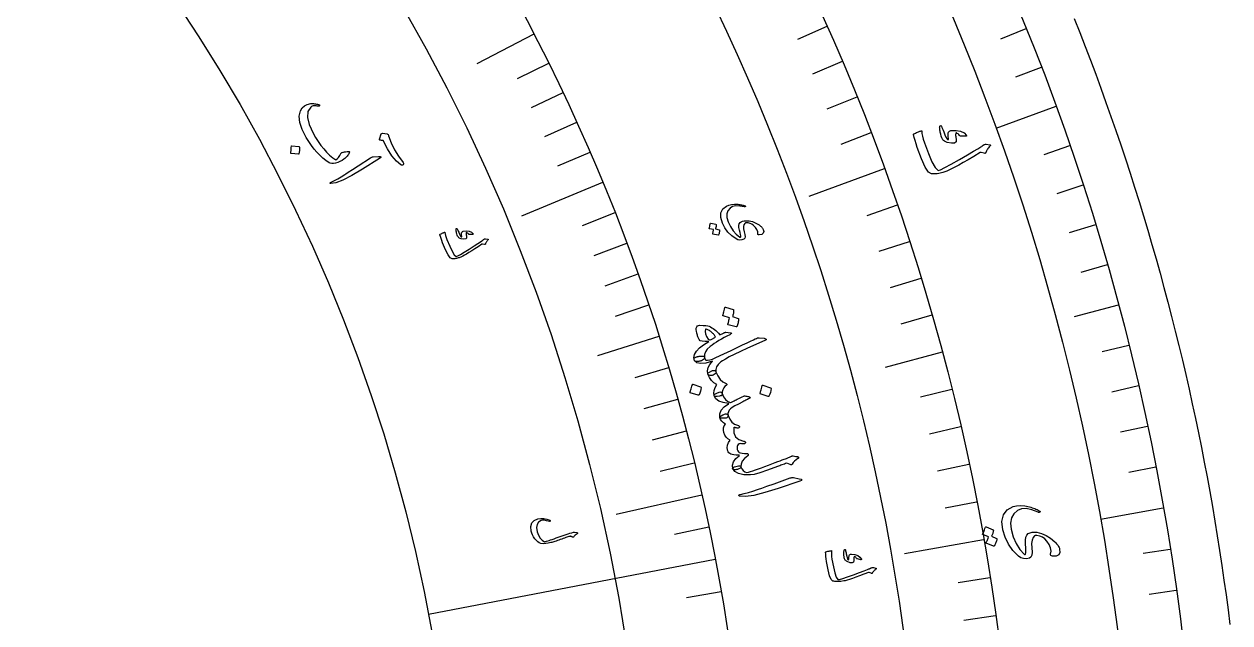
# Model space of a CAD drawing. Header units: millimetres. Extents: x -45 to 45, y -45 to 58.
# Drawn here: x 22.36 to 44.66, y 5.54 to 16.61 of the extents above; entities that cross this region are included whole.
import ezdxf

# ---------------------------------------------------------------- set-up
doc = ezdxf.new("R2010")
doc.units = ezdxf.units.MM
for name, color, linetype in [('CUT_OUTER', 1, 'Continuous'), ('ENGRAVE', 7, 'Continuous'), ('ENGRAVE_FINE', 8, 'Continuous'), ('TEXT', 5, 'Continuous')]:
    doc.layers.add(name, color=color, linetype=linetype)

msp = doc.modelspace()

# ---------------------------------------------------------------- linework, layer by layer
at = {"layer": 'CUT_OUTER'}
msp.add_lwpolyline([(41.7828, 16.7093), (41.8845, 16.4526), (41.9847, 16.1953), (42.0833, 15.9374), (42.1803, 15.6788), (42.2757, 15.4197), (42.3695, 15.16), (42.4617, 14.8998), (42.5523, 14.639), (42.6414, 14.3776), (42.7288, 14.1157), (42.8146, 13.8532), (42.8988, 13.5903), (42.9814, 13.3268), (43.0623, 13.0628), (43.1417, 12.7983), (43.2194, 12.5334), (43.2955, 12.268), (43.3699, 12.0021), (43.4427, 11.7357), (43.5139, 11.469), (43.5835, 11.2017), (43.6514, 10.9341), (43.7177, 10.6661), (43.7823, 10.3976), (43.8453, 10.1288), (43.9066, 9.8596), (43.9663, 9.59), (44.0243, 9.32), (44.0806, 9.0497), (44.1353, 8.7791), (44.1884, 8.5081), (44.2397, 8.2368), (44.2895, 7.9652), (44.3375, 7.6933), (44.3839, 7.4211), (44.4286, 7.1486), (44.4716, 6.8759), (44.5129, 6.6029), (44.5526, 6.3296), (44.5906, 6.0561), (44.6269, 5.7824), (44.6616, 5.5085)], dxfattribs=at)
at = {"layer": 'ENGRAVE'}
for points in [[(31.7842, 16.4199), (30.7288, 15.8746)], [(41.4404, 15.0831), (40.3304, 14.6791)], [(38.269, 13.9288), (36.8735, 13.4209)], [(33.0567, 13.6787), (31.5597, 13.0593)], [(42.5973, 11.4139), (41.7823, 11.1955)], [(34.0954, 10.8329), (32.9632, 10.4732)], [(39.3373, 10.5404), (38.2854, 10.2586)], [(34.8914, 7.9018), (33.3114, 7.544)], [(43.43, 7.6579), (42.2667, 7.4528)], [(40.1063, 7.0718), (38.6439, 6.814)], [(35.1401, 6.71), (29.8359, 5.6971)]]:
    msp.add_lwpolyline(points, dxfattribs=at)
for radius in [44.1, 44.1, 42.9188, 40.725, 40.725, 38.9925, 35.775, 35.775, 33.885, 30.375, 30.375]:
    msp.add_circle((0, 0), radius, dxfattribs=at)
at = {"layer": 'ENGRAVE_FINE'}
for points in [[(37.2041, 16.5643), (36.6615, 16.3227)], [(40.8888, 16.5202), (40.4194, 16.3305)], [(32.0569, 15.8809), (31.4763, 15.5933)], [(37.4876, 15.9125), (36.9408, 15.6804)], [(41.1709, 15.804), (40.6983, 15.6226)], [(32.3206, 15.3372), (31.7352, 15.0594)], [(37.7596, 15.2559), (37.2088, 15.0333)], [(32.5752, 14.7888), (31.9851, 14.5209)], [(38.0201, 14.5945), (37.4655, 14.3817)], [(41.6974, 14.3576), (41.2187, 14.1927)], [(32.8205, 14.236), (32.2261, 13.9781)], [(41.9416, 13.6276), (41.4601, 13.4712)], [(38.5062, 13.2588), (37.9446, 13.0654)], [(33.2834, 13.1174), (32.6805, 12.8798)], [(42.173, 12.8936), (41.6889, 12.7456)], [(33.5007, 12.5519), (32.8939, 12.3246)], [(38.7318, 12.5847), (38.1668, 12.4012)], [(42.3916, 12.1556), (41.905, 12.0161)], [(33.7086, 11.9826), (33.098, 11.7656)], [(38.9455, 11.9068), (38.3775, 11.7332)], [(33.9068, 11.4095), (33.2927, 11.2029)], [(39.1474, 11.2253), (38.5764, 11.0616)], [(42.79, 10.6688), (42.2988, 10.5463)], [(34.2743, 10.2529), (33.6535, 10.0672)], [(39.5153, 9.8523), (38.9389, 9.7086)], [(42.9697, 9.9203), (42.4764, 9.8065)], [(34.4434, 9.6696), (33.8195, 9.4944)], [(39.6812, 9.1611), (39.1024, 9.0275)], [(43.1363, 9.1689), (42.6411, 9.0637)], [(34.6027, 9.0832), (33.9759, 8.9187)], [(34.752, 8.4939), (34.1226, 8.34)], [(39.8351, 8.4672), (39.254, 8.3437)], [(43.2898, 8.4147), (42.7928, 8.3181)], [(39.9768, 7.7707), (39.3937, 7.6574)], [(35.0208, 7.3071), (34.3865, 7.1747)], [(43.5571, 6.8988), (43.057, 6.8196)], [(40.2236, 6.3708), (39.6369, 6.2779)], [(35.2493, 6.1106), (34.6108, 5.9999)], [(43.6708, 6.1375), (43.1695, 6.0671)], [(40.3287, 5.6678), (39.7404, 5.5852)]]:
    msp.add_lwpolyline(points, dxfattribs=at)
at = {"layer": 'TEXT'}
for points in [[(28.3721, 14.2252), (28.3652, 14.2102), (28.3568, 14.1954), (28.3467, 14.1808), (28.3351, 14.1663), (28.322, 14.1521), (28.3074, 14.1382), (28.2915, 14.1245), (28.2741, 14.111), (28.2379, 14.0868), (28.2001, 14.0664), (28.1608, 14.05), (28.12, 14.0375), (28.0817, 14.0303), (28.0485, 14.029), (28.0204, 14.0336), (27.9974, 14.0442), (27.9396, 14.0851), (27.8832, 14.1309), (27.8283, 14.1816), (27.7748, 14.2371), (27.7229, 14.2975), (27.6726, 14.3629), (27.624, 14.4334), (27.5769, 14.5089), (27.5006, 14.6567), (27.4568, 14.7881), (27.4457, 14.9035), (27.4676, 15.0032), (27.4983, 15.0561), (27.5406, 15.096), (27.5947, 15.1228), (27.6605, 15.1364), (27.6759, 15.1373), (27.692, 15.1373), (27.7089, 15.1365), (27.7265, 15.135), (27.7448, 15.1326), (27.764, 15.1295), (27.7839, 15.1256), (27.8045, 15.1208), (27.8107, 15.1188), (27.8154, 15.1158), (27.8188, 15.1119), (27.8207, 15.1069), (27.8212, 15.1032), (27.8205, 15.0994), (27.8184, 15.0955), (27.8151, 15.0917), (27.8116, 15.0888), (27.8076, 15.0872), (27.8031, 15.0868), (27.7982, 15.0877), (27.7783, 15.0918), (27.7585, 15.0945), (27.7389, 15.0957), (27.7194, 15.0954), (27.702, 15.093), (27.6864, 15.0883), (27.6727, 15.0814), (27.6609, 15.0722), (27.6079, 14.9892), (27.5972, 14.8818), (27.6285, 14.75), (27.7014, 14.5933), (27.7487, 14.511), (27.7976, 14.4344), (27.848, 14.3637), (27.9, 14.2987), (27.9536, 14.2393), (28.0091, 14.1856), (28.0664, 14.1374), (28.1255, 14.0948), (28.1508, 14.1145), (28.1755, 14.1429), (28.1997, 14.1801), (28.2233, 14.226), (28.2264, 14.2287), (28.2331, 14.2319), (28.2434, 14.2355), (28.2573, 14.2397), (28.2589, 14.2398), (28.2602, 14.2399), (28.2613, 14.2401), (28.2621, 14.2404), (28.2817, 14.2447), (28.3044, 14.248), (28.3301, 14.2502), (28.359, 14.2514), (28.3685, 14.2502), (28.3739, 14.2455), (28.375, 14.2372), (28.3721, 14.2252)], [(39.792, 14.549), (39.7927, 14.5459), (39.7924, 14.543), (39.7913, 14.5401), (39.7893, 14.5374), (39.7871, 14.536), (39.7846, 14.5348), (39.7818, 14.534), (39.7786, 14.5335), (39.6858, 14.5364), (39.6761, 14.5374), (39.6683, 14.5392), (39.6623, 14.542), (39.6582, 14.5456), (39.6456, 14.563), (39.6324, 14.5769), (39.6185, 14.5872), (39.604, 14.594), (39.5977, 14.5941), (39.5928, 14.589), (39.5895, 14.5788), (39.5875, 14.5634), (39.5877, 14.5537), (39.5883, 14.5438), (39.5891, 14.5336), (39.5902, 14.5233), (39.5916, 14.5126), (39.5934, 14.5015), (39.5955, 14.49), (39.5981, 14.4781), (39.5962, 14.433), (39.5677, 14.4084), (39.5124, 14.4042), (39.4305, 14.4203), (39.4044, 14.4297), (39.3829, 14.4403), (39.3659, 14.4521), (39.3534, 14.4651), (39.3436, 14.4809), (39.3335, 14.5039), (39.3231, 14.5342), (39.3123, 14.5718), (39.3072, 14.5912), (39.303, 14.6097), (39.2997, 14.6276), (39.2974, 14.6447), (39.2957, 14.6609), (39.2943, 14.6762), (39.2933, 14.6906), (39.2926, 14.7039), (39.294, 14.7128), (39.2966, 14.7198), (39.3007, 14.725), (39.3061, 14.7282), (39.3125, 14.7295), (39.3178, 14.7282), (39.3222, 14.7244), (39.3255, 14.718), (39.335, 14.6972), (39.3452, 14.6734), (39.3564, 14.6467), (39.3684, 14.617), (39.3908, 14.5616), (39.4102, 14.5191), (39.4269, 14.4895), (39.4407, 14.4728), (39.4434, 14.471), (39.4463, 14.4705), (39.4493, 14.4714), (39.4525, 14.4736), (39.4542, 14.4758), (39.4553, 14.479), (39.4558, 14.4833), (39.4556, 14.4887), (39.4499, 14.5372), (39.4484, 14.5578), (39.4494, 14.5763), (39.4528, 14.5927), (39.4588, 14.6069), (39.4672, 14.6201), (39.4772, 14.6299), (39.489, 14.6361), (39.5025, 14.6388), (39.5991, 14.6426), (39.6795, 14.6289), (39.7438, 14.5976), (39.792, 14.549)], [(29.3661, 14.0496), (29.3728, 14.0384), (29.3753, 14.0278), (29.3734, 14.0177), (29.3673, 14.0082), (29.3585, 14.0011), (29.3489, 13.9981), (29.3383, 13.9993), (29.3268, 14.0046), (29.2429, 14.0731), (29.1607, 14.1712), (29.0798, 14.2987), (28.9998, 14.4557), (28.9844, 14.4559), (28.9703, 14.4568), (28.9576, 14.4583), (28.9463, 14.4605), (28.9381, 14.4633), (28.9329, 14.467), (28.9305, 14.4717), (28.931, 14.4774), (28.9634, 14.5762), (28.9726, 14.5867), (28.9938, 14.5902), (29.0271, 14.5868), (29.0724, 14.5764), (29.0811, 14.5717), (29.0887, 14.5643), (29.0951, 14.554), (29.1003, 14.541), (29.1491, 14.4088), (29.2096, 14.283), (29.2819, 14.1633), (29.3661, 14.0496)], [(40.2232, 14.3506), (40.2099, 14.3359), (40.1976, 14.3212), (40.1864, 14.3064), (40.1761, 14.2915), (40.1668, 14.2764), (40.1586, 14.261), (40.1515, 14.2454), (40.1455, 14.2295), (40.1413, 14.2227), (40.135, 14.2188), (40.1267, 14.2176), (40.1163, 14.2192), (40.0604, 14.231), (40.0544, 14.2319), (40.0495, 14.2324), (40.0457, 14.2323), (40.0429, 14.2318), (39.9277, 14.1621), (39.8233, 14.1), (39.7296, 14.0456), (39.6467, 13.9989), (39.5747, 13.9598), (39.5136, 13.9285), (39.4634, 13.905), (39.4242, 13.8892), (39.3491, 13.8627), (39.3248, 13.8557), (39.3, 13.8498), (39.2747, 13.8449), (39.2489, 13.8412), (39.2226, 13.8387), (39.1957, 13.8375), (39.1683, 13.8375), (39.1403, 13.8389), (39.0877, 13.8719), (39.0271, 13.9642), (38.9581, 14.1154), (38.8799, 14.3255), (38.8579, 14.392), (38.8392, 14.4541), (38.8237, 14.5119), (38.8116, 14.5653), (38.8118, 14.5707), (38.8135, 14.5751), (38.8167, 14.5785), (38.8213, 14.581), (38.8441, 14.5912), (38.8649, 14.6002), (38.8837, 14.6082), (38.9005, 14.6151), (38.9156, 14.621), (38.929, 14.626), (38.9408, 14.6301), (38.951, 14.6332), (38.9569, 14.6347), (38.9608, 14.6339), (38.9627, 14.6308), (38.9626, 14.6255), (38.9652, 14.586), (38.9744, 14.5373), (38.9902, 14.4794), (39.0125, 14.4123), (39.0853, 14.2141), (39.1509, 14.0622), (39.2099, 13.9567), (39.2626, 13.8976), (39.3092, 13.9143), (39.3906, 13.9538), (39.5068, 14.0162), (39.6577, 14.1018), (39.8081, 14.1891), (39.9217, 14.2557), (39.9984, 14.3017), (40.0383, 14.3268), (40.0491, 14.3341), (40.0592, 14.3409), (40.0686, 14.3472), (40.0772, 14.3531), (40.0851, 14.3585), (40.0922, 14.3633), (40.0983, 14.3676), (40.1035, 14.3713), (40.1153, 14.3786), (40.1273, 14.3834), (40.1396, 14.3856), (40.1521, 14.3852), (40.2209, 14.3763), (40.2257, 14.3752), (40.2292, 14.3735), (40.2315, 14.3711), (40.2325, 14.368), (40.2318, 14.3636), (40.23, 14.3592), (40.2271, 14.3549), (40.2232, 14.3506)], [(27.4399, 14.3436), (27.4425, 14.3428), (27.4447, 14.341), (27.4466, 14.3382), (27.4482, 14.3344), (27.451, 14.303), (27.4507, 14.2718), (27.4472, 14.241), (27.4405, 14.2104), (27.4389, 14.2069), (27.4366, 14.2046), (27.4338, 14.2035), (27.4303, 14.2035), (27.2952, 14.2124), (27.2915, 14.2135), (27.2894, 14.2161), (27.2888, 14.2204), (27.2896, 14.2263), (27.2904, 14.2315), (27.2914, 14.2395), (27.2926, 14.2503), (27.2941, 14.264), (27.2956, 14.2807), (27.2973, 14.3006), (27.2989, 14.3237), (27.3006, 14.35), (27.3012, 14.3537), (27.3026, 14.3561), (27.3046, 14.3572), (27.3073, 14.3569)], [(28.9125, 14.1577), (28.9444, 14.1567), (28.9585, 14.1502), (28.955, 14.1384), (28.9337, 14.1212), (28.6137, 13.9255), (28.4167, 13.8064), (28.2541, 13.7221), (28.1259, 13.6726), (28.0321, 13.6576), (28.0232, 13.6588), (28.0177, 13.6611), (28.0155, 13.6643), (28.0166, 13.6685), (28.0195, 13.6729), (28.0238, 13.6771), (28.0298, 13.6813), (28.0372, 13.6853), (28.0965, 13.7143), (28.1581, 13.7477), (28.222, 13.7857), (28.2881, 13.8281), (28.3055, 13.8389), (28.3523, 13.8685), (28.4285, 13.9169), (28.534, 13.9843), (28.7667, 14.1364), (28.7795, 14.1436), (28.792, 14.1489), (28.8041, 14.1522), (28.816, 14.1537)], [(35.9273, 12.7317), (35.9266, 12.7699), (35.9134, 12.8083), (35.8879, 12.8466), (35.8501, 12.885), (35.8192, 12.9068), (35.7861, 12.9224), (35.7508, 12.9315), (35.7134, 12.9344), (35.7064, 12.9335), (35.6997, 12.9312), (35.6932, 12.9275), (35.6868, 12.9224), (35.6704, 12.8976), (35.6635, 12.8636), (35.6662, 12.8203), (35.6784, 12.7676), (35.6909, 12.7159), (35.6941, 12.6762), (35.6881, 12.6487), (35.6729, 12.6332), (35.6347, 12.6186), (35.5978, 12.614), (35.5621, 12.6194), (35.5276, 12.6348), (35.4464, 12.6934), (35.3773, 12.7618), (35.3204, 12.8402), (35.2754, 12.9286), (35.2453, 13.032), (35.248, 13.1188), (35.2835, 13.1891), (35.352, 13.2428), (35.3941, 13.2602), (35.4428, 13.2715), (35.4979, 13.2765), (35.5595, 13.2752), (35.5772, 13.2734), (35.5944, 13.2711), (35.6112, 13.2685), (35.6276, 13.2654), (35.6435, 13.262), (35.6592, 13.258), (35.6747, 13.2535), (35.6899, 13.2486), (35.6966, 13.2454), (35.7002, 13.2417), (35.7007, 13.2374), (35.6982, 13.2326), (35.6942, 13.2289), (35.6896, 13.2267), (35.6845, 13.226), (35.6789, 13.2267), (35.5935, 13.244), (35.5214, 13.2462), (35.4627, 13.2333), (35.4173, 13.2055), (35.3771, 13.1557), (35.3573, 13.0974), (35.3579, 13.0304), (35.3789, 12.9547), (35.4208, 12.8632), (35.4711, 12.7853), (35.5297, 12.7209), (35.5969, 12.67), (35.602, 12.6673), (35.6063, 12.6672), (35.6096, 12.6694), (35.6121, 12.6742), (35.6139, 12.6907), (35.611, 12.7172), (35.6033, 12.7537), (35.5908, 12.8001), (35.5799, 12.848), (35.5779, 12.8868), (35.5848, 12.9166), (35.6006, 12.9374), (35.6225, 12.9523), (35.6473, 12.9633), (35.6749, 12.9702), (35.7053, 12.9731), (35.7684, 12.9694), (35.8304, 12.9551), (35.8914, 12.9299), (35.9514, 12.8939), (35.9661, 12.8839), (35.9793, 12.8738), (35.9911, 12.8637), (36.0015, 12.8534), (36.0104, 12.8432), (36.0179, 12.833), (36.0241, 12.823), (36.0289, 12.813), (36.0395, 12.7713), (36.0307, 12.7403), (36.0025, 12.7201), (35.955, 12.7105), (35.941, 12.7111), (35.9318, 12.7148), (35.9272, 12.7217), (35.9273, 12.7317)], [(30.9362, 12.6182), (30.9283, 12.6087), (30.9211, 12.5992), (30.9144, 12.5896), (30.9084, 12.5801), (30.9031, 12.5704), (30.8984, 12.5606), (30.8943, 12.5507), (30.891, 12.5406), (30.8886, 12.5363), (30.8848, 12.5337), (30.8796, 12.5327), (30.8731, 12.5334), (30.8379, 12.5391), (30.8341, 12.5395), (30.8311, 12.5397), (30.8287, 12.5395), (30.8269, 12.5391), (30.7569, 12.4924), (30.6935, 12.4508), (30.6365, 12.4142), (30.5861, 12.3827), (30.5422, 12.3562), (30.5049, 12.335), (30.4743, 12.3189), (30.4503, 12.3079), (30.4041, 12.2893), (30.3891, 12.2842), (30.3738, 12.2798), (30.3582, 12.276), (30.3422, 12.273), (30.3258, 12.2707), (30.3091, 12.2691), (30.2919, 12.2684), (30.2744, 12.2685), (30.2406, 12.2877), (30.2002, 12.3436), (30.1529, 12.4363), (30.0983, 12.5656), (30.0828, 12.6066), (30.0695, 12.645), (30.0583, 12.6807), (30.0493, 12.7138), (30.0493, 12.7171), (30.0503, 12.7199), (30.0521, 12.7222), (30.0549, 12.7238), (30.0689, 12.7308), (30.0817, 12.7369), (30.0932, 12.7424), (30.1036, 12.7472), (30.1128, 12.7513), (30.121, 12.7547), (30.1283, 12.7576), (30.1346, 12.7598), (30.1383, 12.7608), (30.1407, 12.7604), (30.142, 12.7586), (30.1421, 12.7552), (30.1447, 12.7306), (30.1517, 12.7004), (30.1631, 12.6647), (30.1788, 12.6233), (30.2296, 12.5014), (30.2747, 12.4083), (30.3145, 12.344), (30.3491, 12.3086), (30.3778, 12.3203), (30.4275, 12.3473), (30.4982, 12.3895), (30.5901, 12.4472), (30.6816, 12.5058), (30.7506, 12.5506), (30.7973, 12.5814), (30.8215, 12.5981), (30.828, 12.603), (30.8341, 12.6075), (30.8398, 12.6117), (30.8451, 12.6156), (30.8499, 12.6192), (30.8541, 12.6224), (30.8578, 12.6252), (30.861, 12.6277), (30.8681, 12.6326), (30.8755, 12.6358), (30.8831, 12.6376), (30.8909, 12.6377), (30.9341, 12.6341), (30.9371, 12.6336), (30.9394, 12.6326), (30.9409, 12.6312), (30.9416, 12.6293), (30.9413, 12.6265), (30.9403, 12.6238), (30.9386, 12.621), (30.9362, 12.6182)], [(30.6619, 12.7295), (30.6624, 12.7276), (30.6623, 12.7258), (30.6617, 12.724), (30.6605, 12.7223), (30.6592, 12.7213), (30.6576, 12.7205), (30.6559, 12.7199), (30.6539, 12.7195), (30.5959, 12.7188), (30.5898, 12.7191), (30.5849, 12.7201), (30.5811, 12.7216), (30.5784, 12.7238), (30.5701, 12.7343), (30.5615, 12.7426), (30.5526, 12.7486), (30.5433, 12.7525), (30.5394, 12.7524), (30.5365, 12.7491), (30.5347, 12.7426), (30.5339, 12.733), (30.5343, 12.7269), (30.5348, 12.7207), (30.5356, 12.7144), (30.5366, 12.708), (30.5377, 12.7014), (30.5391, 12.6945), (30.5408, 12.6874), (30.5427, 12.68), (30.5427, 12.6519), (30.5255, 12.6358), (30.4912, 12.6317), (30.4396, 12.6395), (30.4231, 12.6446), (30.4094, 12.6507), (30.3984, 12.6576), (30.3903, 12.6654), (30.3838, 12.6749), (30.3769, 12.689), (30.3695, 12.7077), (30.3618, 12.7308), (30.3581, 12.7428), (30.355, 12.7543), (30.3525, 12.7653), (30.3506, 12.7759), (30.3491, 12.786), (30.3479, 12.7955), (30.3469, 12.8044), (30.3461, 12.8128), (30.3467, 12.8183), (30.3482, 12.8228), (30.3506, 12.8261), (30.3539, 12.8282), (30.3578, 12.8292), (30.3612, 12.8286), (30.364, 12.8263), (30.3663, 12.8224), (30.3727, 12.8097), (30.3797, 12.7951), (30.3874, 12.7787), (30.3957, 12.7605), (30.4111, 12.7266), (30.4243, 12.7006), (30.4355, 12.6825), (30.4446, 12.6725), (30.4463, 12.6714), (30.4481, 12.6712), (30.45, 12.6719), (30.4519, 12.6733), (30.4529, 12.6747), (30.4535, 12.6768), (30.4537, 12.6795), (30.4535, 12.6828), (30.4486, 12.7129), (30.4471, 12.7257), (30.4473, 12.7373), (30.449, 12.7476), (30.4524, 12.7566), (30.4572, 12.7651), (30.4633, 12.7714), (30.4705, 12.7756), (30.4788, 12.7777), (30.539, 12.7826), (30.5896, 12.7762), (30.6305, 12.7585), (30.6619, 12.7295)], [(35.2152, 12.8067), (35.2169, 12.8059), (35.2184, 12.8044), (35.2195, 12.8021), (35.2203, 12.7992), (35.2201, 12.7876), (35.2194, 12.7762), (35.2182, 12.7649), (35.2165, 12.7539), (35.2142, 12.7429), (35.2114, 12.7319), (35.2079, 12.721), (35.2038, 12.71), (35.2022, 12.7076), (35.2002, 12.7061), (35.1977, 12.7054), (35.1947, 12.7056), (35.0969, 12.7263), (35.0953, 12.7273), (35.0946, 12.7293), (35.0947, 12.7323), (35.0956, 12.7364), (35.0967, 12.7393), (35.0981, 12.744), (35.0996, 12.7503), (35.1013, 12.7583), (35.1033, 12.7681), (35.1056, 12.7797), (35.1081, 12.7932), (35.111, 12.8086), (35.0347, 12.8252), (35.0321, 12.8263), (35.0308, 12.8284), (35.0308, 12.8316), (35.032, 12.8358), (35.033, 12.8395), (35.0345, 12.8452), (35.0364, 12.853), (35.0387, 12.8629), (35.0415, 12.8749), (35.0445, 12.8893), (35.0479, 12.906), (35.0516, 12.925), (35.0526, 12.9272), (35.0539, 12.9284), (35.0556, 12.9288), (35.0575, 12.9283), (35.1527, 12.9059), (35.1545, 12.9051), (35.156, 12.9036), (35.1571, 12.9013), (35.1579, 12.8984), (35.1582, 12.8887), (35.158, 12.8791), (35.1572, 12.8695), (35.1558, 12.8601), (35.154, 12.8508), (35.1517, 12.8416), (35.149, 12.8326), (35.1459, 12.8237)], [(35.5659, 11.1677), (35.5686, 11.1663), (35.5708, 11.1637), (35.5724, 11.1601), (35.5734, 11.1554), (35.5725, 11.137), (35.5708, 11.119), (35.5683, 11.1013), (35.565, 11.0839), (35.5608, 11.0668), (35.5557, 11.0497), (35.5497, 11.0326), (35.5428, 11.0157), (35.5402, 11.012), (35.5369, 11.0097), (35.533, 11.0089), (35.5285, 11.0094), (35.3782, 11.0503), (35.3759, 11.052), (35.3749, 11.0552), (35.3752, 11.06), (35.3768, 11.0663), (35.3787, 11.0709), (35.3811, 11.0782), (35.3838, 11.088), (35.3869, 11.1005), (35.3906, 11.1158), (35.3947, 11.134), (35.3995, 11.1552), (35.4047, 11.1792), (35.2876, 11.2116), (35.2837, 11.2135), (35.2818, 11.217), (35.2819, 11.2221), (35.284, 11.2287), (35.2858, 11.2344), (35.2884, 11.2433), (35.2917, 11.2555), (35.2959, 11.2709), (35.3008, 11.2897), (35.3063, 11.3121), (35.3124, 11.3382), (35.3192, 11.368), (35.3208, 11.3713), (35.3229, 11.3733), (35.3255, 11.3738), (35.3285, 11.3728), (35.4747, 11.3298), (35.4775, 11.3284), (35.4796, 11.3258), (35.4812, 11.3222), (35.4823, 11.3175), (35.4823, 11.3021), (35.4814, 11.2869), (35.4796, 11.2719), (35.477, 11.2571), (35.4737, 11.2425), (35.4697, 11.2282), (35.465, 11.2141), (35.4597, 11.2003)], [(35.0457, 10.6454), (34.9942, 10.599), (34.9603, 10.5504), (34.9439, 10.4996), (34.945, 10.4465), (34.9447, 10.4317), (34.9382, 10.4181), (34.9255, 10.4054), (34.9066, 10.3939), (34.8962, 10.3892), (34.8854, 10.3849), (34.8743, 10.3809), (34.8629, 10.3773), (34.8512, 10.3743), (34.8392, 10.3721), (34.8271, 10.3707), (34.8146, 10.3701), (34.7937, 10.3705), (34.7776, 10.3733), (34.7662, 10.3783), (34.7595, 10.3857), (34.7513, 10.4129), (34.7484, 10.4406), (34.7508, 10.4688), (34.7584, 10.4975), (34.7927, 10.5589), (34.8479, 10.6202), (34.9242, 10.6814), (35.0215, 10.7424), (34.9538, 10.7391), (34.9019, 10.7434), (34.8657, 10.7551), (34.8453, 10.7744), (34.8392, 10.7863), (34.8332, 10.7991), (34.8274, 10.8127), (34.8217, 10.8272), (34.8163, 10.8426), (34.8109, 10.859), (34.8057, 10.8765), (34.8006, 10.895), (34.7922, 10.9295), (34.7876, 10.9565), (34.7866, 10.9762), (34.7893, 10.9885), (34.8014, 11.0111), (34.816, 11.0271), (34.8332, 11.0365), (34.8529, 11.0392), (34.918, 11.0369), (34.969, 11.0331), (35.006, 11.0277), (35.029, 11.0208), (35.0533, 11.0092), (35.0778, 10.9954), (35.1025, 10.9794), (35.1274, 10.9611), (35.1525, 10.9407), (35.1779, 10.918), (35.2035, 10.8931), (35.2293, 10.8659), (35.2922, 10.8962), (35.2999, 10.8994), (35.3071, 10.9024), (35.3136, 10.905), (35.3195, 10.9074), (35.3249, 10.9092), (35.3299, 10.9103), (35.3344, 10.9108), (35.3384, 10.9105), (35.4263, 10.9012), (35.4387, 10.8976), (35.4404, 10.8905), (35.4315, 10.8799), (35.4119, 10.8658), (35.358, 10.8387), (35.3066, 10.8114), (35.2574, 10.7839), (35.2106, 10.7561), (35.1661, 10.7282), (35.1237, 10.7004), (35.0836, 10.6728), (35.0457, 10.6454)], [(35.1485, 10.8229), (35.1414, 10.8336), (35.1337, 10.8446), (35.1255, 10.8558), (35.1167, 10.8673), (35.1071, 10.879), (35.0965, 10.8904), (35.0847, 10.9018), (35.0718, 10.9131), (35.059, 10.924), (35.0459, 10.9339), (35.0323, 10.9428), (35.0185, 10.9506), (35.0043, 10.9574), (34.9897, 10.9629), (34.9749, 10.9671), (34.9598, 10.9702), (34.9546, 10.9274), (34.9616, 10.8819), (34.981, 10.8338), (35.0126, 10.7829), (35.0214, 10.7761), (35.0333, 10.773), (35.0484, 10.7736), (35.0666, 10.7779)], [(34.8694, 10.4703), (34.9006, 10.4707), (34.9236, 10.4669), (34.9384, 10.4588), (34.945, 10.4465), (34.9491, 10.4281), (34.9543, 10.4139), (34.9608, 10.4039), (34.9685, 10.398), (34.9981, 10.3927), (35.0391, 10.3984), (35.0915, 10.4151), (35.1552, 10.4428), (35.3026, 10.513), (35.4338, 10.5756), (35.5488, 10.6304), (35.6476, 10.6775), (35.7303, 10.7168), (35.7968, 10.7485), (35.847, 10.7725), (35.8812, 10.7888), (35.9041, 10.7984), (35.9236, 10.8052), (35.9396, 10.8091), (35.9523, 10.8102), (36.0495, 10.7988), (36.0736, 10.7903), (36.0848, 10.7817), (36.0833, 10.7729), (36.0689, 10.764), (35.8945, 10.6861), (35.7405, 10.6162), (35.6071, 10.5541), (35.4941, 10.4999), (35.4016, 10.4536), (35.3293, 10.4155), (35.2772, 10.3854), (35.2454, 10.3633), (35.1964, 10.3155), (35.1649, 10.2692), (35.151, 10.2243), (35.1547, 10.1807), (35.1557, 10.1669), (35.1504, 10.1535), (35.139, 10.1406), (35.1213, 10.1281), (35.1042, 10.1195), (35.0863, 10.114), (35.0678, 10.1117), (35.0485, 10.1125), (35.0318, 10.116), (35.019, 10.1213), (35.0102, 10.1285), (35.0054, 10.1374), (34.9975, 10.1978), (35.0092, 10.2572), (35.0403, 10.3158), (35.0911, 10.3735), (34.9655, 10.3407), (34.8682, 10.3321), (34.7994, 10.3476), (34.759, 10.3873), (34.7539, 10.3991), (34.7513, 10.4099), (34.7513, 10.4197), (34.7539, 10.4285), (34.7597, 10.4379), (34.7689, 10.4459), (34.7815, 10.4525), (34.7974, 10.4576), (34.8067, 10.4595), (34.8159, 10.4614), (34.825, 10.4632), (34.834, 10.465), (34.8429, 10.4667), (34.8518, 10.4681), (34.8606, 10.4693), (34.8694, 10.4703)], [(35.2686, 9.7787), (35.268, 9.7643), (35.2662, 9.7535), (35.2632, 9.7461), (35.259, 9.7421), (35.2519, 9.7388), (35.2428, 9.7359), (35.2319, 9.7333), (35.2191, 9.7311), (35.1773, 9.7263), (35.1466, 9.7257), (35.1271, 9.7293), (35.1188, 9.7371), (35.1128, 9.7834), (35.1194, 9.8333), (35.1386, 9.8868), (35.1704, 9.9439), (35.1177, 9.9749), (35.0726, 10.0177), (35.035, 10.0725), (35.0049, 10.1391), (35.0043, 10.147), (35.0072, 10.1545), (35.0136, 10.1613), (35.0236, 10.1677), (35.0894, 10.2011), (35.0968, 10.2048), (35.1053, 10.2066), (35.1151, 10.2066), (35.1262, 10.2046), (35.1352, 10.2013), (35.1429, 10.1965), (35.1492, 10.1902), (35.1542, 10.1823), (35.1907, 10.1025), (35.2328, 10.0402), (35.2805, 9.9956), (35.3339, 9.9686), (35.341, 9.9657), (35.3467, 9.9615), (35.3509, 9.9559), (35.3538, 9.9491), (35.3547, 9.9423), (35.3532, 9.9368), (35.3493, 9.9327), (35.343, 9.9299), (35.3368, 9.928), (35.3316, 9.9258), (35.3273, 9.9235), (35.324, 9.921), (35.2982, 9.8837), (35.2804, 9.8476), (35.2705, 9.8125), (35.2686, 9.7787)], [(34.8712, 9.9035), (34.8738, 9.9021), (34.8759, 9.8996), (34.8774, 9.896), (34.8782, 9.8914), (34.8742, 9.8558), (34.8666, 9.8213), (34.8556, 9.7878), (34.8412, 9.7554), (34.8385, 9.7519), (34.8355, 9.7499), (34.8321, 9.7492), (34.8283, 9.75), (34.6804, 9.7913), (34.6765, 9.7933), (34.6748, 9.7967), (34.6751, 9.8016), (34.6774, 9.808), (34.6794, 9.8135), (34.6824, 9.8222), (34.6862, 9.8339), (34.691, 9.8488), (34.6966, 9.8671), (34.703, 9.8888), (34.7101, 9.9141), (34.718, 9.9429), (34.7196, 9.9469), (34.7216, 9.9493), (34.7241, 9.95), (34.7271, 9.9491)], [(36.1662, 9.8831), (36.1688, 9.8815), (36.1709, 9.8789), (36.1724, 9.8752), (36.1732, 9.8704), (36.1691, 9.8338), (36.1615, 9.7983), (36.1504, 9.764), (36.1359, 9.7308), (36.1333, 9.7273), (36.1303, 9.7252), (36.1268, 9.7246), (36.123, 9.7255), (35.9747, 9.7709), (35.9709, 9.773), (35.9692, 9.7766), (35.9695, 9.7817), (35.9718, 9.7882), (35.9739, 9.7939), (35.9768, 9.8027), (35.9807, 9.8148), (35.9855, 9.8301), (35.9911, 9.8488), (35.9975, 9.8711), (36.0047, 9.8971), (36.0127, 9.9267), (36.0143, 9.9308), (36.0163, 9.9331), (36.0188, 9.9338), (36.0218, 9.9328)], [(35.6721, 9.7319), (35.6796, 9.7335), (35.6909, 9.7334), (35.706, 9.7317), (35.725, 9.7283), (35.7432, 9.7241), (35.758, 9.7206), (35.7692, 9.7176), (35.7768, 9.7153), (35.7842, 9.7089), (35.7849, 9.7022), (35.779, 9.6949), (35.7665, 9.6873), (35.7578, 9.6828), (35.7475, 9.6774), (35.7356, 9.6709), (35.722, 9.6635), (35.7068, 9.6553), (35.6901, 9.6465), (35.6719, 9.6373), (35.6521, 9.6275), (35.5703, 9.5842), (35.5053, 9.548), (35.4572, 9.5189), (35.4261, 9.4968), (35.4008, 9.4698), (35.3844, 9.4403), (35.377, 9.4082), (35.3784, 9.3737), (35.379, 9.3638), (35.3772, 9.3547), (35.373, 9.3462), (35.3663, 9.3385), (35.3569, 9.3311), (35.3455, 9.3259), (35.3322, 9.3228), (35.3171, 9.3219), (35.28, 9.3203), (35.2528, 9.3218), (35.2355, 9.3263), (35.2281, 9.3339), (35.2252, 9.4034), (35.2507, 9.4689), (35.3046, 9.5304), (35.3872, 9.5881), (35.39, 9.5905), (35.3909, 9.5922), (35.3901, 9.5932), (35.3875, 9.5935), (35.2882, 9.6096), (35.2104, 9.6388), (35.154, 9.6813), (35.1188, 9.7371), (35.1175, 9.7442), (35.1194, 9.7511), (35.1245, 9.7577), (35.1328, 9.7641), (35.1453, 9.7713), (35.1613, 9.7796), (35.1807, 9.7891), (35.2036, 9.7998), (35.2268, 9.8072), (35.2453, 9.8061), (35.2593, 9.7966), (35.2686, 9.7787), (35.2945, 9.7172), (35.3289, 9.669), (35.3719, 9.634), (35.4236, 9.6122), (35.4291, 9.6131), (35.44, 9.6176), (35.4561, 9.6258), (35.4775, 9.6376), (35.4907, 9.645), (35.5072, 9.6535), (35.5269, 9.6633), (35.5499, 9.6743), (35.576, 9.6866), (35.605, 9.7003), (35.6371, 9.7154), (35.6721, 9.7319)], [(35.5546, 9.1919), (35.565, 9.189), (35.5737, 9.1852), (35.5806, 9.1806), (35.5857, 9.175), (35.5887, 9.1688), (35.5894, 9.1625), (35.5876, 9.1561), (35.5834, 9.1494), (35.5769, 9.1438), (35.5682, 9.1406), (35.5574, 9.1397), (35.5445, 9.1412), (35.5377, 9.1429), (35.5307, 9.1445), (35.5235, 9.146), (35.5161, 9.1472), (35.5087, 9.1486), (35.5011, 9.1503), (35.4934, 9.1522), (35.4857, 9.1545), (35.4857, 9.0551), (35.5157, 8.9796), (35.5758, 8.9278), (35.6662, 8.8996), (35.6766, 8.8968), (35.6852, 8.8932), (35.6919, 8.889), (35.6968, 8.8841), (35.6999, 8.878), (35.7008, 8.8717), (35.6995, 8.8654), (35.6959, 8.859), (35.6904, 8.8535), (35.683, 8.85), (35.6738, 8.8485), (35.6628, 8.849), (35.6359, 8.8514), (35.6136, 8.8519), (35.5961, 8.8504), (35.5832, 8.847), (35.5663, 8.8367), (35.5546, 8.8208), (35.548, 8.7993), (35.5466, 8.7723), (35.5499, 8.7441), (35.5574, 8.7209), (35.569, 8.7027), (35.5847, 8.6895), (35.6073, 8.6802), (35.6397, 8.6736), (35.6818, 8.6699), (35.7337, 8.669), (35.74, 8.6685), (35.7452, 8.6655), (35.7492, 8.6601), (35.752, 8.6521), (35.7532, 8.6435), (35.7523, 8.6361), (35.7493, 8.6301), (35.7442, 8.6253), (35.6832, 8.576), (35.6415, 8.5261), (35.6192, 8.4757), (35.6164, 8.4246), (35.6145, 8.4137), (35.6072, 8.4035), (35.5943, 8.3939), (35.576, 8.3851), (35.5558, 8.3771), (35.5369, 8.3719), (35.5195, 8.3694), (35.5033, 8.3697), (35.4881, 8.3718), (35.4766, 8.3757), (35.4689, 8.3814), (35.4651, 8.3888), (35.4603, 8.455), (35.4785, 8.5171), (35.5195, 8.575), (35.5834, 8.629), (35.5867, 8.6317), (35.5875, 8.634), (35.5857, 8.6358), (35.5814, 8.6373), (35.5299, 8.6412), (35.4872, 8.6463), (35.4533, 8.6526), (35.4283, 8.6601), (35.4092, 8.6703), (35.3938, 8.683), (35.3819, 8.698), (35.3737, 8.7155), (35.3637, 8.7718), (35.3678, 8.8239), (35.386, 8.8718), (35.4183, 8.9156), (35.3759, 8.9414), (35.3422, 8.9733), (35.3172, 9.0113), (35.3007, 9.0555), (35.2936, 9.1002), (35.296, 9.1414), (35.3079, 9.1791), (35.3295, 9.2134), (35.2924, 9.2388), (35.2631, 9.2674), (35.2417, 9.299), (35.2281, 9.3339), (35.2314, 9.3499), (35.2494, 9.3665), (35.2822, 9.3838), (35.3299, 9.4017), (35.3453, 9.4039), (35.3585, 9.4), (35.3695, 9.3899), (35.3784, 9.3737), (35.4101, 9.3018), (35.45, 9.2475), (35.4981, 9.2109), (35.5546, 9.1919)], [(36.5806, 8.6255), (36.6108, 8.6203), (36.6347, 8.6164), (36.6523, 8.6138), (36.6636, 8.6123), (36.6709, 8.6109), (36.6766, 8.6081), (36.6805, 8.604), (36.6828, 8.5986), (36.6832, 8.592), (36.6813, 8.586), (36.677, 8.5806), (36.6704, 8.5758), (36.6377, 8.553), (36.6092, 8.5283), (36.5849, 8.5017), (36.5648, 8.4732), (36.5582, 8.465), (36.5494, 8.461), (36.5386, 8.4613), (36.5257, 8.4659), (36.4648, 8.4915), (36.442, 8.4835), (36.4197, 8.4756), (36.3978, 8.4678), (36.3763, 8.4601), (36.3552, 8.4525), (36.3346, 8.445), (36.3144, 8.4376), (36.2946, 8.4303), (36.1111, 8.363), (35.9667, 8.3146), (35.8615, 8.2848), (35.7954, 8.2736), (35.6697, 8.2779), (35.5727, 8.2988), (35.5044, 8.3363), (35.4647, 8.3905), (35.4643, 8.3922), (35.4639, 8.3938), (35.4635, 8.3955), (35.4631, 8.3972), (35.4702, 8.4093), (35.4903, 8.4208), (35.5235, 8.4316), (35.5697, 8.4418), (35.5871, 8.4443), (35.6006, 8.4425), (35.6102, 8.4365), (35.616, 8.4263), (35.6345, 8.3858), (35.6583, 8.3541), (35.6873, 8.331), (35.7215, 8.3167), (35.7564, 8.3263), (35.7959, 8.3382), (35.8399, 8.3524), (35.8885, 8.3689), (35.9415, 8.3875), (35.9986, 8.4082), (36.06, 8.4308), (36.1255, 8.4555), (36.19, 8.4792), (36.248, 8.5008), (36.2993, 8.5201), (36.3441, 8.5373), (36.3823, 8.552), (36.4141, 8.5641), (36.4394, 8.5735), (36.4582, 8.5803), (36.55, 8.6201), (36.5593, 8.6228), (36.5675, 8.6247), (36.5746, 8.6256), (36.5806, 8.6255)], [(36.6955, 8.2024), (36.7304, 8.1929), (36.7443, 8.1821), (36.7373, 8.17), (36.7093, 8.1566), (36.3048, 8.0256), (36.0563, 7.9463), (35.8548, 7.8965), (35.7004, 7.8758), (35.5931, 7.884), (35.5836, 7.8878), (35.5781, 7.8917), (35.5765, 7.8958), (35.5789, 7.9002), (35.5832, 7.9042), (35.5891, 7.9077), (35.5968, 7.9107), (35.6061, 7.9133), (35.6791, 7.9295), (35.7558, 7.9501), (35.8362, 7.975), (35.9203, 8.0043), (35.9423, 8.0116), (36.0017, 8.0318), (36.0985, 8.0651), (36.2326, 8.1115), (36.5293, 8.2175), (36.5453, 8.2221), (36.5604, 8.2246), (36.5747, 8.2251), (36.5881, 8.2236)], [(41.346, 6.8114), (41.3547, 6.8664), (41.3457, 6.9247), (41.319, 6.9863), (41.2745, 7.0509), (41.2358, 7.0901), (41.1924, 7.1207), (41.1442, 7.1428), (41.0913, 7.1564), (41.0811, 7.1569), (41.0709, 7.1553), (41.0606, 7.1517), (41.0503, 7.146), (41.0204, 7.1146), (41.0019, 7.0676), (40.9948, 7.005), (40.9988, 6.9266), (41.0034, 6.8494), (40.9979, 6.7918), (40.9822, 6.7539), (40.9564, 6.7358), (40.8981, 6.7247), (40.8441, 6.7275), (40.7944, 6.7443), (40.7489, 6.775), (40.6476, 6.8794), (40.5662, 6.9946), (40.5045, 7.1208), (40.4625, 7.2582), (40.4455, 7.4134), (40.4711, 7.5367), (40.5395, 7.6283), (40.6511, 7.6882), (40.7157, 7.7027), (40.7882, 7.7068), (40.8684, 7.7003), (40.9564, 7.6832), (40.9813, 7.6762), (41.0054, 7.6687), (41.0289, 7.6607), (41.0515, 7.6522), (41.0735, 7.6433), (41.0951, 7.6337), (41.1161, 7.6234), (41.1366, 7.6126), (41.1454, 7.6063), (41.1497, 7.6001), (41.1494, 7.5938), (41.1445, 7.5875), (41.1379, 7.5833), (41.1308, 7.5813), (41.1233, 7.5814), (41.1155, 7.5838), (40.9974, 7.63), (40.8946, 7.651), (40.8073, 7.6472), (40.7353, 7.6187), (40.6652, 7.5575), (40.6223, 7.4789), (40.6064, 7.383), (40.6173, 7.2697), (40.6542, 7.1284), (40.7064, 7.0045), (40.774, 6.8976), (40.8572, 6.8078), (40.8638, 6.8026), (40.8698, 6.8013), (40.8752, 6.8037), (40.8799, 6.8099), (40.8868, 6.833), (40.8894, 6.8716), (40.8876, 6.9257), (40.8816, 6.9953), (40.8782, 7.0665), (40.8852, 7.1226), (40.9026, 7.1635), (40.9305, 7.1892), (40.9657, 7.2051), (41.004, 7.2145), (41.0453, 7.2174), (41.0896, 7.2138), (41.179, 7.1927), (41.2642, 7.1563), (41.3452, 7.1047), (41.4219, 7.0379), (41.4404, 7.0198), (41.4568, 7.0019), (41.4711, 6.9843), (41.4833, 6.9669), (41.4935, 6.9499), (41.5017, 6.9334), (41.508, 6.9174), (41.5123, 6.902), (41.5168, 6.8394), (41.4962, 6.7972), (41.4507, 6.7754), (41.3802, 6.774), (41.3604, 6.7784), (41.3481, 6.7861), (41.3433, 6.7971), (41.346, 6.8114)], [(32.5842, 7.2081), (32.5877, 7.207), (32.5904, 7.2052), (32.5923, 7.2027), (32.5934, 7.1996), (32.5936, 7.1962), (32.5925, 7.193), (32.5902, 7.1901), (32.5867, 7.1875), (32.566, 7.1731), (32.5486, 7.1587), (32.5344, 7.1444), (32.5234, 7.1302), (32.5193, 7.1258), (32.5139, 7.1237), (32.5072, 7.1237), (32.4993, 7.126), (32.4954, 7.1277), (32.4916, 7.1293), (32.4879, 7.1308), (32.4844, 7.1322), (32.4812, 7.1336), (32.4782, 7.1348), (32.4754, 7.136), (32.473, 7.1371), (32.4685, 7.1389), (32.4635, 7.1398), (32.458, 7.1397), (32.4518, 7.1388), (32.4349, 7.1338), (32.4165, 7.1281), (32.3967, 7.1217), (32.3754, 7.1146), (32.3527, 7.1068), (32.3284, 7.0985), (32.3026, 7.0896), (32.2753, 7.08), (32.2482, 7.0701), (32.2227, 7.061), (32.1987, 7.0527), (32.1763, 7.0453), (32.1555, 7.0385), (32.1361, 7.0324), (32.1182, 7.027), (32.1018, 7.0222), (32.0528, 7.0101), (32.0052, 7.0039), (31.959, 7.0036), (31.9143, 7.0091), (31.8868, 7.018), (31.8594, 7.0351), (31.8322, 7.0603), (31.8051, 7.0936), (31.7804, 7.1308), (31.7609, 7.1665), (31.7464, 7.2007), (31.7371, 7.2334), (31.7296, 7.3191), (31.7473, 7.3859), (31.7905, 7.4339), (31.8593, 7.463), (31.9136, 7.4711), (31.9692, 7.4694), (32.0258, 7.4576), (32.0836, 7.4359), (32.0871, 7.434), (32.0895, 7.4318), (32.0909, 7.4291), (32.0911, 7.4261), (32.0907, 7.4227), (32.0897, 7.42), (32.0881, 7.4179), (32.086, 7.4165), (32.0828, 7.4151), (32.0795, 7.4145), (32.0761, 7.4146), (32.0727, 7.4156), (32.0232, 7.4281), (31.9819, 7.435), (31.9487, 7.4364), (31.9238, 7.4322), (31.8748, 7.4034), (31.8461, 7.3593), (31.8377, 7.2998), (31.8495, 7.2248), (31.8718, 7.1599), (31.9012, 7.1071), (31.9379, 7.0663), (31.9819, 7.0375), (31.9991, 7.0421), (32.0191, 7.0479), (32.0418, 7.0549), (32.0674, 7.0631), (32.0957, 7.0725), (32.127, 7.0834), (32.1612, 7.0956), (32.1982, 7.1091), (32.2365, 7.1227), (32.2742, 7.1359), (32.3114, 7.1487), (32.348, 7.1611), (32.3841, 7.1731), (32.4196, 7.1846), (32.4545, 7.1956), (32.489, 7.206), (32.5218, 7.2176), (32.5257, 7.2182), (32.5294, 7.2185), (32.533, 7.2183), (32.5364, 7.2176)], [(40.3454, 7.0994), (40.3477, 7.0978), (40.3494, 7.0952), (40.3504, 7.0918), (40.3508, 7.0874), (40.3476, 7.0709), (40.3437, 7.0548), (40.3391, 7.039), (40.3339, 7.0237), (40.3278, 7.0086), (40.3209, 6.9937), (40.3132, 6.979), (40.3046, 6.9644), (40.3017, 6.9614), (40.2984, 6.9597), (40.2946, 6.9594), (40.2904, 6.9604), (40.1556, 7.0144), (40.1536, 7.0162), (40.1531, 7.0192), (40.154, 7.0235), (40.1563, 7.029), (40.1587, 7.033), (40.1618, 7.0393), (40.1656, 7.0479), (40.1701, 7.0589), (40.1754, 7.0723), (40.1816, 7.0883), (40.1887, 7.1069), (40.1967, 7.1281), (40.0916, 7.1707), (40.0883, 7.1729), (40.0869, 7.1763), (40.0877, 7.1809), (40.0905, 7.1866), (40.0929, 7.1916), (40.0964, 7.1994), (40.1011, 7.21), (40.107, 7.2235), (40.1139, 7.2399), (40.1219, 7.2596), (40.131, 7.2826), (40.1411, 7.3087), (40.143, 7.3116), (40.1452, 7.3131), (40.1477, 7.3133), (40.1504, 7.312), (40.2811, 7.2564), (40.2834, 7.2548), (40.2851, 7.2523), (40.2862, 7.2489), (40.2865, 7.2445), (40.2846, 7.2305), (40.2818, 7.2169), (40.2783, 7.2035), (40.2739, 7.1904), (40.2689, 7.1776), (40.2634, 7.165), (40.2573, 7.1528), (40.2505, 7.1409)], [(38.1131, 6.5315), (38.1023, 6.5232), (38.0923, 6.5147), (38.0829, 6.506), (38.0741, 6.4972), (38.0661, 6.4881), (38.0587, 6.4787), (38.052, 6.469), (38.0461, 6.459), (38.0424, 6.455), (38.0377, 6.453), (38.032, 6.4532), (38.0251, 6.4555), (37.9886, 6.47), (37.9847, 6.4713), (37.9815, 6.4722), (37.9788, 6.4726), (37.9769, 6.4726), (37.8906, 6.439), (37.8126, 6.4094), (37.7427, 6.3836), (37.6811, 6.3617), (37.6277, 6.3437), (37.5826, 6.3297), (37.5458, 6.3197), (37.5174, 6.3137), (37.4634, 6.3046), (37.4461, 6.3027), (37.4287, 6.3016), (37.411, 6.3013), (37.3931, 6.3018), (37.3749, 6.3032), (37.3566, 6.3055), (37.338, 6.3088), (37.3192, 6.313), (37.2875, 6.3417), (37.2573, 6.4114), (37.2285, 6.5222), (37.2007, 6.6741), (37.1938, 6.7218), (37.1886, 6.7662), (37.185, 6.8072), (37.1832, 6.8449), (37.1841, 6.8485), (37.1858, 6.8513), (37.1883, 6.8533), (37.1917, 6.8544), (37.2084, 6.8585), (37.2235, 6.8621), (37.2372, 6.8652), (37.2495, 6.8679), (37.2604, 6.87), (37.2701, 6.8718), (37.2786, 6.8731), (37.2858, 6.874), (37.29, 6.8743), (37.2925, 6.8732), (37.2934, 6.8709), (37.2928, 6.8673), (37.2897, 6.8403), (37.29, 6.8062), (37.2938, 6.7651), (37.3008, 6.7169), (37.3264, 6.5739), (37.3527, 6.4632), (37.3802, 6.3847), (37.409, 6.3384), (37.4425, 6.3442), (37.5023, 6.3613), (37.5884, 6.3899), (37.7006, 6.43), (37.8129, 6.4713), (37.8977, 6.5029), (37.9551, 6.5249), (37.9851, 6.5372), (37.9932, 6.5408), (38.0009, 6.5442), (38.008, 6.5474), (38.0146, 6.5503), (38.0206, 6.553), (38.0259, 6.5555), (38.0305, 6.5576), (38.0345, 6.5595), (38.0433, 6.5631), (38.052, 6.5649), (38.0606, 6.5649), (38.0691, 6.5632), (38.1146, 6.5491), (38.1177, 6.5478), (38.1199, 6.5463), (38.1211, 6.5444), (38.1214, 6.5422), (38.1204, 6.5393), (38.1187, 6.5365), (38.1163, 6.534), (38.1131, 6.5315)], [(37.8449, 6.7161), (37.845, 6.714), (37.8445, 6.712), (37.8434, 6.7103), (37.8416, 6.7087), (37.84, 6.7079), (37.8382, 6.7075), (37.8362, 6.7073), (37.8339, 6.7073), (37.7715, 6.7203), (37.765, 6.7221), (37.76, 6.7243), (37.7563, 6.7268), (37.7539, 6.7298), (37.7475, 6.743), (37.7402, 6.7539), (37.7321, 6.7626), (37.723, 6.7689), (37.7188, 6.7697), (37.7149, 6.7669), (37.7114, 6.7604), (37.7082, 6.7502), (37.7072, 6.7436), (37.7064, 6.7369), (37.7057, 6.7299), (37.7052, 6.7228), (37.7049, 6.7154), (37.7047, 6.7077), (37.7048, 6.6997), (37.7051, 6.6913), (37.6985, 6.6611), (37.6762, 6.6479), (37.6383, 6.6516), (37.5847, 6.6722), (37.5682, 6.6817), (37.5549, 6.6914), (37.5448, 6.7015), (37.538, 6.7118), (37.5332, 6.7236), (37.5291, 6.7404), (37.5257, 6.7621), (37.523, 6.7888), (37.5218, 6.8025), (37.5212, 6.8156), (37.5212, 6.8281), (37.5216, 6.8399), (37.5224, 6.8511), (37.5234, 6.8616), (37.5244, 6.8714), (37.5256, 6.8805), (37.5276, 6.8864), (37.5302, 6.8908), (37.5336, 6.8938), (37.5376, 6.8953), (37.5421, 6.8954), (37.5456, 6.8939), (37.5481, 6.8908), (37.5496, 6.8861), (37.5534, 6.8709), (37.5575, 6.8536), (37.5618, 6.8342), (37.5664, 6.8127), (37.5748, 6.7726), (37.5829, 6.7415), (37.5906, 6.7195), (37.5979, 6.7065), (37.5996, 6.705), (37.6015, 6.7043), (37.6036, 6.7045), (37.606, 6.7057), (37.6075, 6.7069), (37.6086, 6.709), (37.6094, 6.7119), (37.61, 6.7155), (37.6119, 6.749), (37.6134, 6.7631), (37.6162, 6.7755), (37.6206, 6.7861), (37.6264, 6.795), (37.6336, 6.8029), (37.6416, 6.8083), (37.6503, 6.8111), (37.6598, 6.8113), (37.7256, 6.8023), (37.7784, 6.7834), (37.8181, 6.7547), (37.8449, 6.7161)]]:
    msp.add_lwpolyline(points, close=True, dxfattribs=at)

doc.saveas('drawing.dxf')
